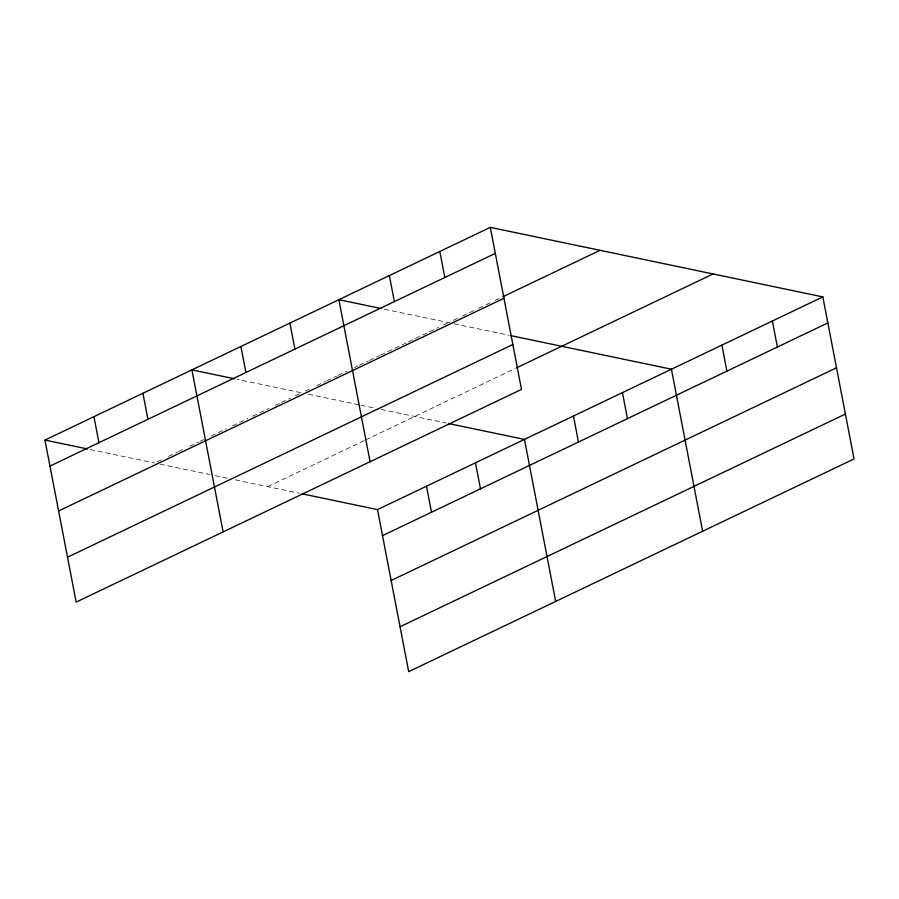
<?xml version="1.0" encoding="UTF-8"?>
<svg xmlns="http://www.w3.org/2000/svg" width="899" height="899" viewBox="0 0 899 899"><rect width="100%" height="100%" fill="white"/><g stroke="black" fill="none" stroke-linecap="round" stroke-linejoin="round"><path stroke-width="0.67" stroke-dasharray="4.5 3.37" d="M157.201 461.816L163.483 458.816M168.506 456.411L177.305 452.219M178.553 451.613L184.834 448.612M189.858 446.219L198.657 442.016M199.915 441.42L203.68 439.622M211.22 436.015L226.29 428.823M232.571 425.823L247.641 418.619M252.664 416.226L268.992 408.427M275.274 405.427L280.297 403.022M281.556 402.426L290.355 398.223M295.378 395.818L301.659 392.818L237.179 379.344M305.424 391.02L311.706 388.02M316.729 385.626L325.528 381.423M326.775 380.828L336.833 376.029M338.08 375.422L346.879 371.231M354.408 367.624L358.184 365.826M359.443 365.23L368.23 361.027M369.489 360.432L379.535 355.633M380.794 355.026L407.168 342.429M408.427 341.834L438.577 327.427M443.6 325.033L447.365 323.235M457.456 318.415L448.623 322.629L384.143 309.155M462.502 315.998L473.863 310.582M478.909 308.166L490.258 302.749M495.304 300.333L499.091 298.524M267.756 486.651L364.477 440.465M365.736 439.858L515.217 368.466M454.006 323.764L509.194 335.293M308.391 394.234L359.533 404.921M360.881 405.202L374.344 408.022M381.075 409.427L446.275 423.058M90.215 449.534L154.695 463.019M160.078 464.142L209.883 474.548M215.266 475.683L228.728 478.493M235.448 479.897L299.311 493.248"/><path stroke-width="1.35" d="M490.303 227.368L521.499 389.402L76.157 602.094L44.95 440.072L490.303 227.368L822.843 296.906L854.05 458.928L408.697 671.632L377.501 509.598L302.053 493.821M49.962 466.087L495.304 253.394M502.878 296.715L600.038 250.315M58.604 510.969L503.957 298.277M67.504 557.211L512.857 344.519M516.464 367.871L713.109 273.959M377.501 509.598L822.843 296.906M382.513 535.624L827.855 322.921M391.155 580.507L836.497 367.803M400.055 626.749L845.408 414.046M381.401 308.582L338.878 299.693L370.085 461.715M510.542 335.574L671.429 369.219L702.636 531.253M234.437 378.771L191.914 369.882L223.121 531.905M449.017 423.631L524.465 439.409L555.672 601.442M44.95 440.072L87.473 448.961M772.376 321.01L777.388 347.025M721.897 345.115L726.909 371.13M622.445 392.616L627.457 418.642M573.45 416.012L578.462 442.038M439.825 251.473L444.836 277.499M475.481 462.805L480.482 488.831M389.357 275.577L394.369 301.603M426.486 486.202L431.498 512.228M289.894 323.089L294.906 349.104M240.898 346.486L245.91 372.501M142.93 393.279L147.942 419.294M93.934 416.675L98.946 442.69"/></g></svg>
